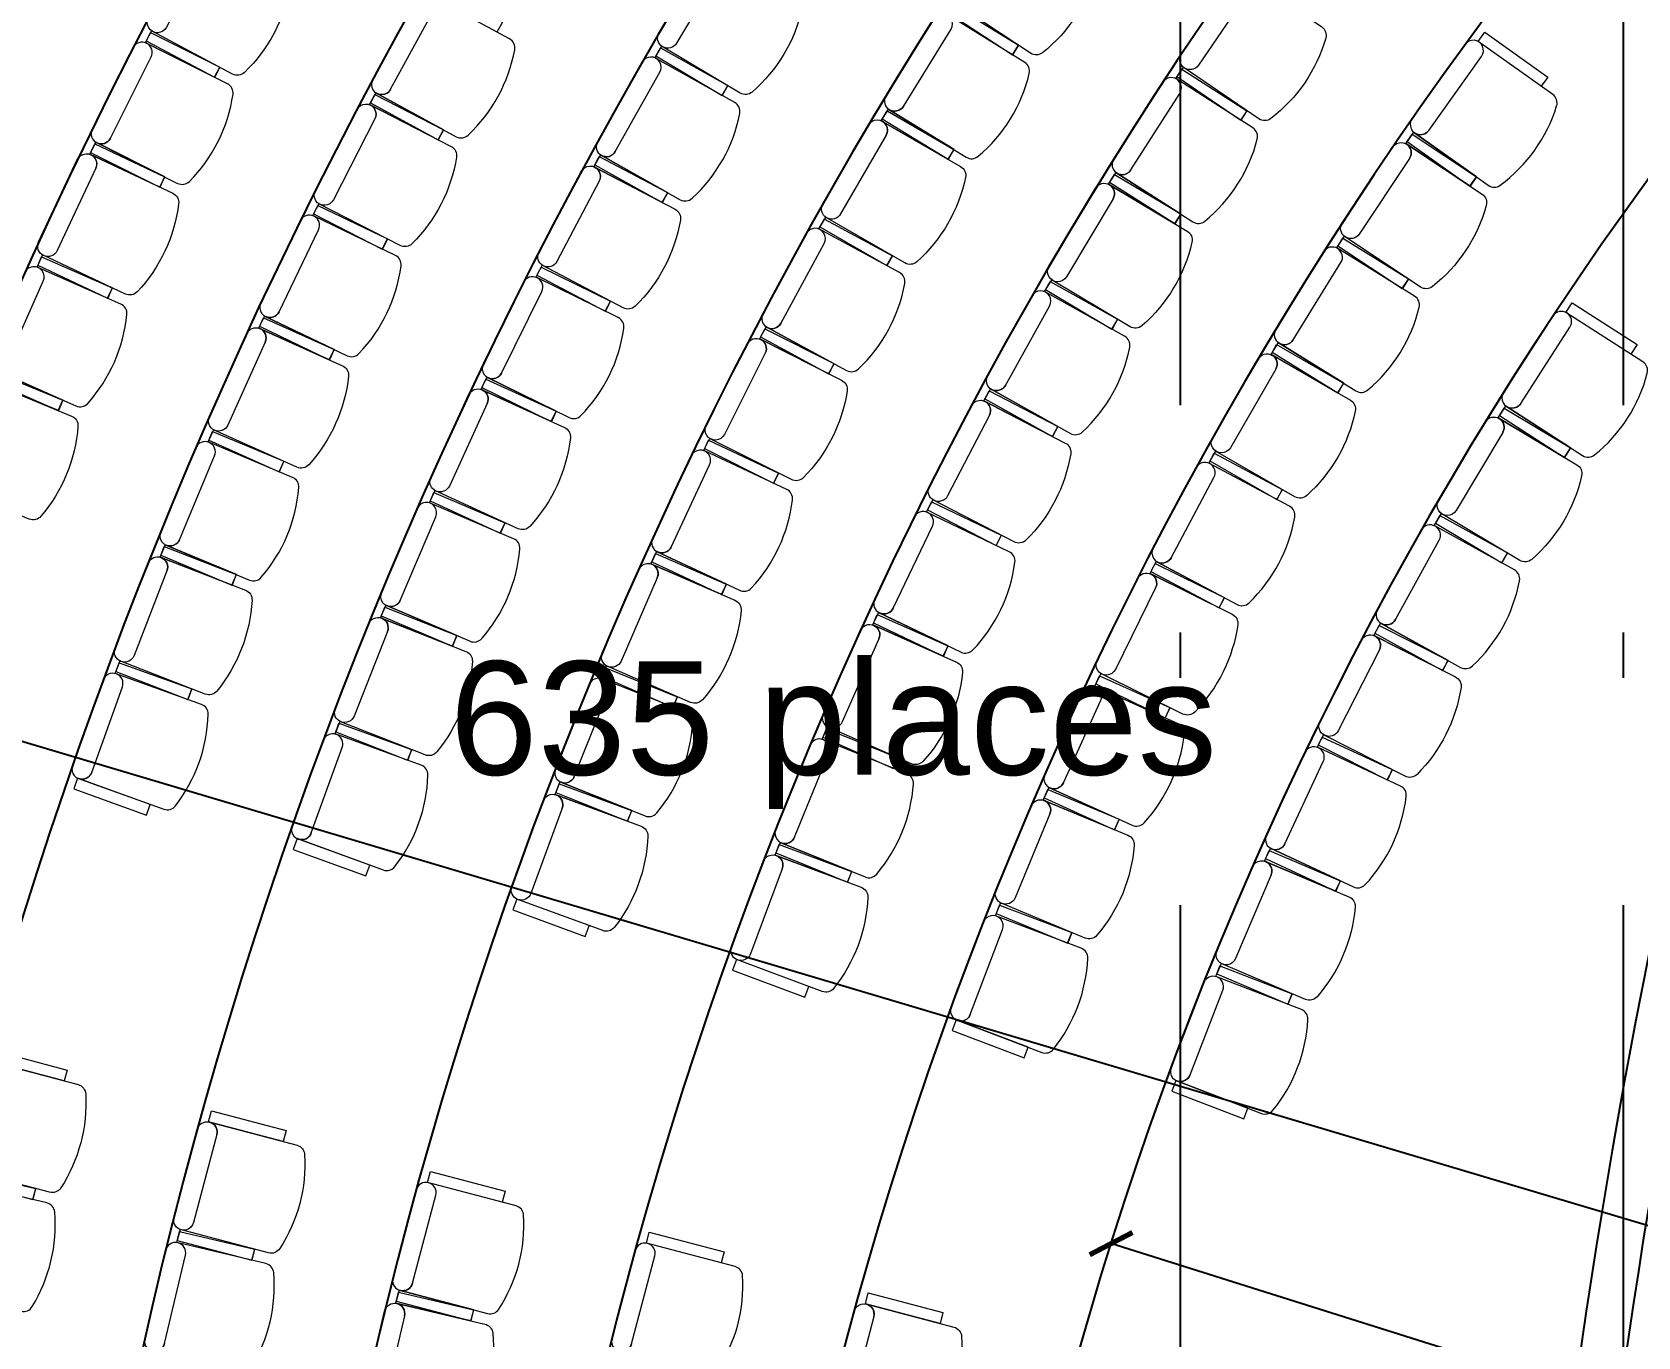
# Model space of a CAD drawing. Header units: millimetres. Extents: x 2558 to 253942, y 1343 to 186042.
# Drawn here: x 170299 to 177366, y 149693 to 155435 of the extents above; entities that cross this region are included whole.
import ezdxf

# ---------------------------------------------------------------- set-up
doc = ezdxf.new("R2010")
doc.units = ezdxf.units.MM
doc.linetypes.add('OSY', pattern=[6200, 4000, -1000, 200, -1000])
for name, color, linetype in [('axes', 40, 'OSY'), ('dim100', 7, 'Continuous'), ('Furniture', 61, 'Continuous'), ('P', 3, 'Continuous'), ('SEATS PARTER 54sm', 9, 'Continuous')]:
    doc.layers.add(name, color=color, linetype=linetype)
doc.styles.add('DIM100', font='arial.ttf')
doc.styles.add('DIM_150', font='arial.ttf')
doc.dimstyles.new('DIM100', dxfattribs={"dimtxt": 300, "dimasz": 150, "dimexe": 0, "dimexo": 100, "dimgap": 100, "dimtad": 1, "dimdec": 0, "dimzin": 0, "dimdsep": 46, "dimtxsty": 'DIM100', "dimblk": 'ARCHTICK', "dimcen": 200, "dimdle": 0.5, "dimclrt": 256, "dimaunit": 1, "dimazin": 0, "dimtfac": 1, "dimtdec": 0, "dimtix": 1, "dimtofl": 0, "dimtmove": 2, "dimatfit": 0, "dimldrblk": 'DOT', "dimfxl": 0, "dimtvp": 1.5, "dimtolj": 1, "dimtzin": 0, "dimarcsym": 0})

# ---------------------------------------------------------------- blocks, each defined once
blk = doc.blocks.new('_ArchTick')
at = {"color": 0, "linetype": 'ByBlock', "const_width": 0.15}
blk.add_lwpolyline([(-0.5, -0.5), (0.5, 0.5)], dxfattribs=at)
blk = doc.blocks.new('*D298')
at = {"layer": 'Defpoints', "color": 0, "transparency": 16777216}
for p in [(175047.7, 150103.8), (190501.4, 145243.4)]:
    blk.add_point(p, dxfattribs=at)
at = {"layer": 'dim100', "color": 0, "lineweight": -2, "transparency": 16777216}
blk.add_line((190501.9, 145243.3), (175047.2, 150103.9), dxfattribs=at)
at = {"layer": 'dim100', "color": 0, "lineweight": -2, "transparency": 16777216, "xscale": 150, "yscale": 150, "zscale": 150, "rotation": 162.5409916073663}
blk.add_blockref('_ArchTick', (175047.7, 150103.8), dxfattribs=at)
at = {"layer": 'dim100', "transparency": 16777216, "insert": (182850.5, 147915.1), "char_height": 300, "attachment_point": 5, "rotation": 342.54099, "style": 'DIM100'}
blk.add_mtext('\\A1;R16200', dxfattribs=at)
blk = doc.blocks.new('_Dot')
at = {"layer": 'P', "color": 0, "lineweight": -2}
blk.add_line((-0.5, 0), (-1, 0), dxfattribs=at)
at = {"layer": 'P', "color": 0, "const_width": 0.5}
blk.add_lwpolyline([(-0.25, 0, 1), (0.25, 0, 1)], format="xyb", close=True, dxfattribs=at)
blk = doc.blocks.new('*D300')
at = {"layer": 'Defpoints', "color": 0, "transparency": 16777216}
for p in [(166686.6, 153376.1), (194001.4, 145243.4)]:
    blk.add_point(p, dxfattribs=at)
at = {"layer": 'dim100', "color": 0, "lineweight": -2, "transparency": 16777216}
blk.add_line((194001.9, 145243.3), (166686.1, 153376.3), dxfattribs=at)
at = {"layer": 'dim100', "color": 0, "lineweight": -2, "transparency": 16777216, "xscale": 150, "yscale": 150, "zscale": 150, "rotation": 163.4195915115752}
blk.add_blockref('_ArchTick', (166686.6, 153376.1), dxfattribs=at)
at = {"layer": 'dim100', "transparency": 16777216, "insert": (180416.2, 149552.4), "char_height": 300, "attachment_point": 5, "rotation": 343.41959, "style": 'DIM100'}
blk.add_mtext('\\A1;R28500', dxfattribs=at)

msp = doc.modelspace()

# ---------------------------------------------------------------- linework, layer by layer
at = {"layer": 'axes'}
for p, q in [((175351.4, 182593.4), (175351.4, 109343.4)), ((177301.4, 182593.4), (177301.4, 101893.4))]:
    msp.add_line(p, q, dxfattribs=at)
at = {"layer": 'P'}
for centre, radius, start, end in [((190501.4, 145243.4), 23200, 148.05851, 211.26315), ((190501.4, 145243.4), 22200, 147.82141, 212.17859), ((190501.4, 145243.4), 21200, 147.07226, 212.92774), ((190501.4, 145243.4), 20200, 145.35645, 213.6992), ((190501.4, 145243.4), 19200, 145.3291, 214.6709), ((190501.4, 145243.4), 18200, 144.11394, 215.88606), ((190501.4, 145243.4), 17200, 142.59671, 217.40329), ((190501.4, 145243.4), 16200, 140.69485, 219.30515), ((207775.4, 145243.4), 30974, 163.01147, 196.98853), ((207775.4, 145243.4), 30774, 163.28687, 196.71313)]:
    msp.add_arc(centre, radius, start, end, dxfattribs=at)
at = {"layer": 'SEATS PARTER 54sm', "linetype": 'Continuous', "lineweight": 0}
for points in [[(174642.9, 155908.4), (174423.2, 155574.1, -1), (174348, 155623.6), (174567.7, 155957.8, -1), (174642.9, 155908.4, 0.414213), (174630.1, 155970.7), (174625.9, 155973.4), (174653.3, 156015.2), (174937.4, 155828.4), (174910, 155786.7), (174625.9, 155973.4), (174962.8, 155752, -0.324534), (174981.5, 155702.5, -0.1591), (174746.4, 155344.9, -0.324534), (174693.6, 155342.5), (174356.7, 155564), (174329.2, 155522.2), (174613.3, 155335.4), (174640.8, 155377.2)], [(171078.6, 155809.7), (170890.6, 155456.6, -1), (170811.2, 155498.9), (170999.1, 155852, -1), (171078.6, 155809.7, 0.414213), (171060, 155870.6), (171055.6, 155872.9), (171079.1, 155917.1), (171379.2, 155757.3), (171355.7, 155713.2), (171055.6, 155872.9), (171411.5, 155683.5, -0.324534), (171434.7, 155636, -0.1591), (171233.6, 155258.2, -0.324534), (171181.2, 155250.9), (170825.3, 155440.4), (170801.8, 155396.3), (171102, 155236.5), (171125.5, 155280.6)], [(173341, 155730.1), (173135.8, 155386.8, -1), (173058.5, 155432.9), (173263.7, 155776.3, -1), (173341, 155730.1, 0.414213), (173325.4, 155791.9), (173321.1, 155794.4), (173346.8, 155837.3), (173638.6, 155662.9), (173613, 155620), (173321.1, 155794.4), (173667.2, 155587.6, -0.324534), (173688, 155539, -0.1591), (173468.5, 155171.7, -0.324534), (173415.9, 155167), (173069.8, 155373.8), (173044.1, 155330.9), (173336, 155156.5), (173361.7, 155199.4)], [(175657.7, 155620.2), (175432.2, 155289.8, -1), (175357.9, 155340.6), (175583.4, 155670.9, -1), (175657.7, 155620.2, 0.414213), (175645.9, 155682.7), (175641.8, 155685.5), (175670, 155726.8), (175950.8, 155535.1), (175922.6, 155493.8), (175641.8, 155685.5), (175974.8, 155458.2, -0.324534), (175992.6, 155408.5, -0.1591), (175751.3, 155055, -0.324534), (175698.5, 155053.5), (175365.5, 155280.9), (175337.3, 155239.6), (175618.1, 155047.9), (175646.3, 155089.2)], [(171877.2, 155183.8), (172068.9, 155534.9, 1), (171989.9, 155578), (171798.2, 155226.9, 1), (171877.2, 155183.8, -0.414213), (171816.1, 155165.8), (171811.7, 155168.2), (171787.8, 155124.3), (172086.2, 154961.4), (172110.2, 155005.3), (171811.7, 155168.2), (172165.6, 154975, 0.324534), (172218, 154981.8, 0.1591), (172423.1, 155357.4, 0.324534), (172400.4, 155405.1), (172046.5, 155598.3), (172070.5, 155642.2), (172368.9, 155479.3), (172345, 155435.4)], [(174133.5, 155108.6), (174343.5, 155449, 1), (174266.9, 155496.3), (174056.9, 155155.9, 1), (174133.5, 155108.6, -0.414213), (174071.5, 155094), (174067.3, 155096.6), (174041, 155054.1), (174330.4, 154875.5), (174356.6, 154918.1), (174067.3, 155096.6), (174410.4, 154884.9, 0.324534), (174463.1, 154888.8, 0.1591), (174687.8, 155253, 0.324534), (174667.7, 155301.9), (174324.6, 155513.6), (174350.9, 155556.1), (174640.2, 155377.6), (174613.9, 155335.1)], [(170643.9, 154968.2), (170823.1, 155325.9, 1), (170742.6, 155366.2), (170563.4, 155008.6, 1), (170643.9, 154968.2, -0.414213), (170583.5, 154948.2), (170579.1, 154950.4), (170556.7, 154905.7), (170860.6, 154753.4), (170883, 154798.1), (170579.1, 154950.4), (170939.5, 154769.8, 0.324534), (170991.7, 154778.4, 0.1591), (171183.4, 155161, 0.324534), (171159, 155207.9), (170798.5, 155388.5), (170820.9, 155433.2), (171124.9, 155280.9), (171102.5, 155236.2)], [(176446.2, 155002.7), (176678.2, 155328.6, 1), (176604.8, 155380.8), (176372.9, 155054.9, 1), (176446.2, 155002.7, -0.414213), (176383.5, 154992.1), (176379.4, 154995), (176350.4, 154954.3), (176627.4, 154757.1), (176656.4, 154797.9), (176379.4, 154995), (176707.8, 154761.2, 0.324534), (176760.7, 154761.7, 0.1591), (177008.8, 155110.3, 0.324534), (176992, 155160.4), (176663.5, 155394.2), (176692.5, 155435), (176969.5, 155237.8), (176940.5, 155197.1)], [(172865.9, 154910), (173061.7, 155258.8, 1), (172983.2, 155302.8), (172787.4, 154954, 1), (172865.9, 154910, -0.414213), (172804.7, 154892.7), (172800.3, 154895.2), (172775.8, 154851.6), (173072.3, 154685.2), (173096.8, 154728.8), (172800.3, 154895.2), (173151.9, 154697.9, 0.324534), (173204.4, 154704, 0.1591), (173413.8, 155077.2, 0.324534), (173391.7, 155125.2), (173040.1, 155322.5), (173064.6, 155366.1), (173361.1, 155199.7), (173336.6, 155156.1)], [(175134.7, 154828.7), (175350.2, 155165.7, 1), (175274.3, 155214.2), (175058.9, 154877.2, 1), (175134.7, 154828.7, -0.414213), (175072.6, 154815), (175068.4, 154817.7), (175041.4, 154775.6), (175327.9, 154592.5), (175354.8, 154634.6), (175068.4, 154817.7), (175408.1, 154600.6, 0.324534), (175460.8, 154603.7, 0.1591), (175691.3, 154964.2, 0.324534), (175672, 155013.4), (175332.3, 155230.6), (175359.2, 155272.7), (175645.7, 155089.6), (175618.7, 155047.4)], [(171808.2, 155053.4), (171625.7, 154697.5, -1), (171545.6, 154738.5), (171728.1, 155094.5, -1), (171808.2, 155053.4, 0.414213), (171788.7, 155114), (171784.2, 155116.2), (171807, 155160.7), (172109.6, 155005.6), (172086.8, 154961.1), (171784.2, 155116.2), (172143, 154932.3, -0.324534), (172166.9, 154885.2, -0.1591), (171971.6, 154504.4, -0.324534), (171919.4, 154496.3), (171560.6, 154680.2), (171537.8, 154635.7), (171840.4, 154480.6), (171863.2, 154525.1)], [(174057.4, 154981.3), (173857.2, 154635, -1), (173779.3, 154680.1), (173979.5, 155026.4, -1), (174057.4, 154981.3, 0.414213), (174041, 155042.8), (174036.6, 155045.3), (174061.7, 155088.6), (174356, 154918.4), (174331, 154875.1), (174036.6, 155045.3), (174385.7, 154843.5, -0.324534), (174407.2, 154795.2, -0.1591), (174193, 154424.8, -0.324534), (174140.4, 154419.3), (173791.4, 154621.1), (173766.4, 154577.8), (174060.7, 154407.6), (174085.7, 154450.9)], [(176361.6, 154879.7), (176140.2, 154546.6, -1), (176065.3, 154596.4), (176286.6, 154929.5, -1), (176361.6, 154879.7, 0.414213), (176349, 154942.1), (176344.9, 154944.9), (176372.5, 154986.5), (176655.7, 154798.3), (176628, 154756.7), (176344.9, 154944.9), (176680.7, 154721.7, -0.324534), (176699.1, 154672.2, -0.1591), (176462.3, 154315.8, -0.324534), (176409.5, 154313.6), (176073.7, 154536.7), (176046, 154495.1), (176329.2, 154306.9), (176356.8, 154348.6)], [(170579.6, 154835.9), (170409.4, 154473.9, -1), (170327.9, 154512.2), (170498.2, 154874.2, -1), (170579.6, 154835.9, 0.414213), (170558.1, 154895.7), (170553.5, 154897.9), (170574.8, 154943.1), (170882.5, 154798.4), (170861.2, 154753.1), (170553.5, 154897.9), (170918.4, 154726.2, -0.324534), (170943.9, 154679.9, -0.1591), (170761.7, 154292.7, -0.324534), (170709.8, 154282.8), (170345, 154454.5), (170323.7, 154409.2), (170631.3, 154264.5), (170652.6, 154309.7)], [(172795.3, 154780), (172609.2, 154426, -1), (172529.5, 154467.9), (172715.7, 154821.9, -1), (172795.3, 154780, 0.414213), (172776.4, 154840.8), (172772, 154843.1), (172795.3, 154887.4), (173096.2, 154729.1), (173072.9, 154684.9), (172772, 154843.1), (173128.9, 154655.5, -0.324534), (173152.3, 154608.1, -0.1591), (172953.1, 154229.3, -0.324534), (172900.8, 154221.8), (172544, 154409.4), (172520.7, 154365.2), (172821.6, 154206.9), (172844.9, 154251.2)], [(175056.5, 154702.1), (174851.4, 154358.7, -1), (174774.1, 154404.9), (174979.2, 154748.3, -1), (175056.5, 154702.1, 0.414213), (175041, 154763.9), (175036.7, 154766.4), (175062.3, 154809.3), (175354.2, 154635), (175328.6, 154592.1), (175036.7, 154766.4), (175382.8, 154559.7, -0.324534), (175403.6, 154511.1, -0.1591), (175184.2, 154143.7, -0.324534), (175131.5, 154139), (174785.4, 154345.8), (174759.7, 154302.8), (175051.6, 154128.5), (175077.3, 154171.4)], [(171386.9, 154204.8), (171560.1, 154565.3, 1), (171478.9, 154604.3), (171305.7, 154243.8, 1), (171386.9, 154204.8, -0.414213), (171326.8, 154183.7), (171322.3, 154185.9), (171300.6, 154140.8), (171607.1, 153993.6), (171628.8, 154038.6), (171322.3, 154185.9), (171685.7, 154011.3, 0.324534), (171737.7, 154020.7, 0.1591), (171923, 154406.5, 0.324534), (171897.9, 154453), (171534.5, 154627.6), (171556.1, 154672.6), (171862.6, 154525.4), (171841, 154480.3)], [(173594.6, 154153.7), (173784.8, 154505.6, 1), (173705.6, 154548.4), (173515.5, 154196.5, 1), (173594.6, 154153.7, -0.414213), (173533.6, 154135.5), (173529.2, 154137.9), (173505.5, 154093.9), (173804.6, 153932.2), (173828.4, 153976.2), (173529.2, 154137.9), (173883.9, 153946.2, 0.324534), (173936.3, 153953.1, 0.1591), (174139.8, 154329.6, 0.324534), (174116.9, 154377.3), (173762.2, 154569), (173786, 154612.9), (174085.1, 154451.3), (174061.3, 154407.3)], [(175849, 154080.8), (176059.6, 154420.9, 1), (175983.1, 154468.3), (175772.5, 154128.2, 1), (175849, 154080.8, -0.414213), (175787.1, 154066.2), (175782.8, 154068.9), (175756.5, 154026.4), (176045.6, 153847.4), (176071.9, 153889.9), (175782.8, 154068.9), (176125.6, 153856.6, 0.324534), (176178.3, 153860.5, 0.1591), (176403.6, 154224.3, 0.324534), (176383.6, 154273.2), (176040.8, 154485.5), (176067.1, 154528), (176356.2, 154349), (176329.8, 154306.5)], [(170187.1, 153973.9), (170348.4, 154340, 1), (170266, 154376.3), (170104.7, 154010.2, 1), (170187.1, 153973.9, -0.414213), (170127.8, 153950.9), (170123.2, 153952.9), (170103.1, 153907.1), (170414.2, 153770.1), (170434.4, 153815.8), (170123.2, 153952.9), (170492.2, 153790.4, 0.324534), (170543.8, 153801.5, 0.1591), (170716.4, 154193.1, 0.324534), (170689.7, 154238.8), (170320.8, 154401.3), (170340.9, 154447.1), (170652.1, 154310), (170631.9, 154264.2)], [(172365.7, 153935.2), (172542.1, 154294.2, 1), (172461.3, 154333.9), (172284.9, 153974.9, 1), (172365.7, 153935.2, -0.414213), (172305.4, 153914.7), (172300.9, 153916.9), (172278.9, 153872), (172584, 153722), (172606.1, 153766.9), (172300.9, 153916.9), (172662.8, 153739, 0.324534), (172714.8, 153748, 0.1591), (172903.6, 154132, 0.324534), (172878.9, 154178.8), (172517.1, 154356.6), (172539.1, 154401.5), (172844.3, 154251.5), (172822.2, 154206.6)], [(174582.4, 153880.4), (174777, 154229.9, 1), (174698.4, 154273.7), (174503.8, 153924.2, 1), (174582.4, 153880.4, -0.414213), (174521.2, 153863), (174516.8, 153865.4), (174492.5, 153821.8), (174789.5, 153656.3), (174813.9, 153700), (174516.8, 153865.4), (174869.1, 153669.3, 0.324534), (174921.5, 153675.6, 0.1591), (175129.8, 154049.4, 0.324534), (175107.5, 154097.4), (174755.3, 154293.5), (174779.6, 154337.2), (175076.6, 154171.8), (175052.3, 154128.1)], [(176850.7, 153800.9), (177067.3, 154137.1, 1), (176991.7, 154185.9), (176775, 153849.6, 1), (176850.7, 153800.9, -0.414213), (176788.5, 153787.4), (176784.3, 153790.1), (176757.2, 153748.1), (177043, 153563.9), (177070.1, 153606), (176784.3, 153790.1), (177123.2, 153571.8, 0.324534), (177176, 153574.7, 0.1591), (177407.7, 153934.4, 0.324534), (177388.6, 153983.7), (177049.7, 154202), (177076.8, 154244.1), (177362.6, 154059.9), (177335.5, 154017.9)], [(171324.7, 154071), (171160.9, 153706.1, -1), (171078.8, 153742.9), (171242.6, 154107.9, -1), (171324.7, 154071, 0.414213), (171302.1, 154130.5), (171297.5, 154132.5), (171318, 154178.2), (171628.2, 154038.9), (171607.7, 153993.3), (171297.5, 154132.5), (171665.3, 153967.4, -0.324534), (171691.7, 153921.6, -0.1591), (171516.4, 153531.2, -0.324534), (171464.7, 153520.4), (171096.8, 153685.5), (171076.4, 153639.9), (171386.6, 153500.7), (171407, 153546.3)], [(173526, 154022.2), (173346, 153665, -1), (173265.6, 153705.5), (173445.6, 154062.7, -1), (173526, 154022.2, 0.414213), (173506.1, 154082.7), (173501.6, 154084.9), (173524.1, 154129.6), (173827.7, 153976.6), (173805.2, 153931.9), (173501.6, 154084.9), (173861.6, 153903.5, -0.324534), (173885.9, 153856.5, -0.1591), (173693.3, 153474.4, -0.324534), (173641.1, 153465.9), (173281.1, 153647.3), (173258.6, 153602.7), (173562.2, 153449.7), (173584.7, 153494.3)], [(175772.5, 153952.6), (175572.9, 153606, -1), (175494.9, 153650.9), (175694.5, 153997.5, -1), (175772.5, 153952.6, 0.414213), (175755.9, 154014.1), (175751.6, 154016.6), (175776.5, 154059.9), (176071.2, 153890.3), (176046.3, 153847), (175751.6, 154016.6), (176101, 153815.4, -0.324534), (176122.6, 153767.2, -0.1591), (175909.1, 153396.3, -0.324534), (175856.6, 153390.8), (175507.1, 153591.9), (175482.2, 153548.6), (175776.9, 153379), (175801.8, 153422.3)], [(170129.5, 153838.5), (169977.3, 153468.6, -1), (169894.1, 153502.8), (170046.2, 153872.8, -1), (170129.5, 153838.5, 0.414213), (170105, 153897.3), (170100.3, 153899.2), (170119.3, 153945.4), (170433.8, 153816.1), (170414.8, 153769.8), (170100.3, 153899.2), (170473.2, 153745.8, -0.324534), (170501, 153700.8, -0.1591), (170338.2, 153305.1, -0.324534), (170286.8, 153292.6), (169913.9, 153446), (169894.9, 153399.7), (170209.4, 153270.4), (170228.4, 153316.7)], [(172302.2, 153801.6), (172135.6, 153437.9, -1), (172053.8, 153475.4), (172220.4, 153839.1, -1), (172302.2, 153801.6, 0.414213), (172280.1, 153861.2), (172275.5, 153863.3), (172296.3, 153908.8), (172605.4, 153767.2), (172584.6, 153721.7), (172275.5, 153863.3), (172642.1, 153695.4, -0.324534), (172668, 153649.4, -0.1591), (172489.8, 153260.3, -0.324534), (172438, 153249.9), (172071.4, 153417.9), (172050.6, 153372.4), (172359.7, 153230.8), (172380.5, 153276.2)], [(174512, 153749.4), (174328.1, 153394.2, -1), (174248.1, 153435.6), (174432.1, 153790.8, -1), (174512, 153749.4, 0.414213), (174492.7, 153810), (174488.3, 153812.3), (174511.3, 153856.7), (174813.2, 153700.4), (174790.2, 153656), (174488.3, 153812.3), (174846.3, 153626.9, -0.324534), (174870, 153579.7, -0.1591), (174673.2, 153199.7, -0.324534), (174621, 153191.8), (174263, 153377.2), (174240, 153332.8), (174541.9, 153176.5), (174564.9, 153220.9)], [(176771.7, 153673.5), (176566.6, 153330.1, -1), (176489.3, 153376.2), (176694.4, 153719.6, -1), (176771.7, 153673.5, 0.414213), (176756.1, 153735.2), (176751.8, 153737.8), (176777.4, 153780.7), (177069.4, 153606.4), (177043.7, 153563.5), (176751.8, 153737.8), (177098, 153531.1, -0.324534), (177118.8, 153482.5, -0.1591), (176899.4, 153115.1, -0.324534), (176846.8, 153110.4), (176500.6, 153317.1), (176475, 153274.1), (176766.9, 153099.8), (176792.5, 153142.8)], [(170947.9, 153201.7), (171102.2, 153570.7, 1), (171019.2, 153605.5), (170864.9, 153236.4, 1), (170947.9, 153201.7, -0.414213), (170889.1, 153177.5), (170884.5, 153179.5), (170865.2, 153133.3), (171178.9, 153002.2), (171198.1, 153048.3), (170884.5, 153179.5), (171256.4, 153024, 0.324534), (171307.9, 153036.1, 0.1591), (171472.9, 153430.9, 0.324534), (171445.4, 153476), (171073.5, 153631.6), (171092.7, 153677.7), (171406.4, 153546.5), (171387.1, 153500.4)], [(173111.4, 153169.4), (173281.1, 153531.6, 1), (173199.6, 153569.8), (173029.9, 153207.6, 1), (173111.4, 153169.4, -0.414213), (173051.6, 153147.8), (173047.1, 153149.9), (173025.9, 153104.6), (173333.8, 152960.4), (173355, 153005.6), (173047.1, 153149.9), (173412.2, 152978.8, 0.324534), (173464.1, 152988.8, 0.1591), (173645.6, 153376.3, 0.324534), (173620.1, 153422.6), (173255, 153593.6), (173276.2, 153638.9), (173584.1, 153494.6), (173562.8, 153449.4)], [(175312.2, 153122.5), (175500.5, 153475.4, 1), (175421.1, 153517.8), (175232.8, 153164.9, 1), (175312.2, 153122.5, -0.414213), (175251.3, 153104), (175246.9, 153106.4), (175223.4, 153062.2), (175523.3, 152902.2), (175546.9, 152946.3), (175246.9, 153106.4), (175602.6, 152916.5, 0.324534), (175655, 152923.8, 0.1591), (175856.4, 153301.3, 0.324534), (175833.3, 153348.8), (175477.6, 153538.7), (175501.1, 153582.8), (175801.1, 153422.7), (175777.6, 153378.6)], [(171919.2, 152934.6), (172075.9, 153302.7, 1), (171993, 153337.9), (171836.4, 152969.9, 1), (171919.2, 152934.6, -0.414213), (171860.2, 152910.8), (171855.6, 152912.8), (171836, 152866.8), (172148.9, 152733.6), (172168.4, 152779.6), (171855.6, 152912.8), (172226.6, 152754.9, 0.324534), (172278.1, 152766.7, 0.1591), (172445.7, 153160.5, 0.324534), (172418.5, 153205.8), (172047.5, 153363.7), (172067.1, 153409.7), (172379.9, 153276.5), (172360.3, 153230.5)], [(174088.5, 152900.5), (174261.6, 153261.1, 1), (174180.5, 153300), (174007.4, 152939.4, 1), (174088.5, 152900.5, -0.414213), (174028.5, 152879.4), (174024, 152881.5), (174002.4, 152836.4), (174308.9, 152689.3), (174330.5, 152734.4), (174024, 152881.5), (174387.5, 152707, 0.324534), (174439.5, 152716.5, 0.1591), (174624.6, 153102.3, 0.324534), (174599.5, 153148.8), (174236, 153323.3), (174257.7, 153368.3), (174564.2, 153221.2), (174542.6, 153176.1)], [(176298.8, 152849.8), (176492, 153200.1, 1), (176413.2, 153243.6), (176220, 152893.3, 1), (176298.8, 152849.8, -0.414213), (176237.6, 152832.2), (176233.3, 152834.6), (176209.1, 152790.8), (176506.8, 152626.6), (176531, 152670.4), (176233.3, 152834.6), (176586.3, 152639.8, 0.324534), (176638.7, 152646.4, 0.1591), (176845.4, 153021.1, 0.324534), (176823, 153068.9), (176470, 153263.6), (176494.1, 153307.4), (176791.8, 153143.2), (176767.7, 153099.4)], [(170892.8, 153064.9), (170748.1, 152692, -1), (170664.2, 152724.5), (170808.9, 153097.4, -1), (170892.8, 153064.9, 0.414213), (170867.1, 153123.1), (170862.5, 153124.9), (170880.6, 153171.5), (171197.5, 153048.6), (171179.5, 153002), (170862.5, 153124.9), (171238.4, 152979.1, -0.324534), (171267, 152934.7, -0.1591), (171112.2, 152535.7, -0.324534), (171061.1, 152522.3), (170685.2, 152668.1), (170667.2, 152621.5), (170984.1, 152498.5), (171002.2, 152545.1)], [(173050.5, 153034.2), (172891.2, 152667.3, -1), (172808.7, 152703.1), (172967.9, 153070.1, -1), (173050.5, 153034.2, 0.414213), (173027.1, 153093.4), (173022.5, 153095.4), (173042.4, 153141.3), (173354.3, 153005.9), (173334.4, 152960.1), (173022.5, 153095.4), (173392.4, 152934.9, -0.324534), (173419.3, 152889.4, -0.1591), (173248.9, 152496.9, -0.324534), (173197.3, 152485.4), (172827.4, 152645.9), (172807.5, 152600.1), (173119.4, 152464.7), (173139.3, 152510.6)], [(175244, 152989.7), (175067.1, 152630.9, -1), (174986.4, 152670.7), (175163.3, 153029.5, -1), (175244, 152989.7, 0.414213), (175223.6, 153050), (175219.1, 153052.2), (175241.2, 153097), (175546.1, 152946.6), (175524, 152901.8), (175219.1, 153052.2), (175580.7, 152873.9, -0.324534), (175605.3, 152827.1, -0.1591), (175416.1, 152443.3, -0.324534), (175364, 152434.4), (175002.4, 152612.7), (174980.3, 152567.8), (175285.2, 152417.5), (175307.3, 152462.3)], [(171863.2, 152797.8), (171716.6, 152425.6, -1), (171632.9, 152458.6), (171779.4, 152830.7, -1), (171863.2, 152797.8, 0.414213), (171837.8, 152856.1), (171833.1, 152858), (171851.4, 152904.5), (172167.8, 152779.9), (172149.5, 152733.4), (171833.1, 152858), (172208.3, 152710.2, -0.324534), (172236.7, 152665.7, -0.1591), (172079.9, 152267.5, -0.324534), (172028.7, 152254.3), (171653.6, 152402), (171635.3, 152355.5), (171951.6, 152230.9), (171969.9, 152277.5)], [(174026.2, 152765.4), (173864.1, 152399.7, -1), (173781.8, 152436.2), (173943.9, 152801.8, -1), (174026.2, 152765.4, 0.414213), (174003.3, 152824.7), (173998.7, 152826.8), (174019, 152872.5), (174329.8, 152734.7), (174309.6, 152689), (173998.7, 152826.8), (174367.3, 152663.4, -0.324534), (174393.8, 152617.7, -0.1591), (174220.4, 152226.5, -0.324534), (174168.7, 152215.4), (173800.2, 152378.8), (173779.9, 152333.1), (174090.7, 152195.3), (174111, 152241)], [(176228.6, 152717.4), (176047.5, 152360.8, -1), (175967.3, 152401.5), (176148.4, 152758.2, -1), (176228.6, 152717.4, 0.414213), (176208.9, 152777.9), (176204.4, 152780.2), (176227.1, 152824.7), (176530.2, 152670.8), (176507.6, 152626.2), (176204.4, 152780.2), (176563.9, 152597.6, -0.324534), (176588, 152550.5, -0.1591), (176394.2, 152169, -0.324534), (176342, 152160.7), (175982.5, 152343.3), (175959.9, 152298.7), (176263, 152144.7), (176285.7, 152189.3)], [(170561.6, 152177.2), (170696.6, 152553.8, 1), (170611.9, 152584.1), (170476.9, 152207.6, 1), (170561.6, 152177.2, -0.414213), (170504.1, 152150), (170499.4, 152151.7), (170482.5, 152104.6), (170802.6, 151989.9), (170819.4, 152037), (170499.4, 152151.7), (170878.9, 152015.7, 0.324534), (170929.7, 152030.5, 0.1591), (171074, 152433.3, 0.324534), (171044.2, 152477), (170664.7, 152613), (170681.6, 152660.1), (171001.6, 152545.3), (170984.8, 152498.3)], [(172685.5, 152159.1), (172834.1, 152530.4, 1), (172750.6, 152563.9), (172602, 152192.5, 1), (172685.5, 152159.1, -0.414213), (172627, 152134), (172622.4, 152135.9), (172603.8, 152089.4), (172919.4, 151963.1), (172938, 152009.5), (172622.4, 152135.9), (172996.7, 151986, 0.324534), (173047.9, 151999, 0.1591), (173206.9, 152396.2, 0.324534), (173178.8, 152440.9), (172804.5, 152590.8), (172823, 152637.2), (173138.7, 152510.8), (173120.1, 152464.4)], [(174838, 152131.7), (175003.3, 152496, 1), (174921.3, 152533.2), (174756, 152168.9, 1), (174838, 152131.7, -0.414213), (174778.4, 152109.4), (174773.8, 152111.4), (174753.2, 152065.9), (175062.8, 151925.4), (175083.5, 151970.9), (174773.8, 152111.4), (175141, 151944.8, 0.324534), (175192.8, 151955.4, 0.1591), (175369.6, 152345.1, 0.324534), (175343.5, 152391), (174976.3, 152557.6), (174997, 152603.2), (175306.6, 152462.7), (175285.9, 152417.1)], [(171527.9, 151911.2), (171664.3, 152287.3, 1), (171579.7, 152317.9), (171443.3, 151941.9, 1), (171527.9, 151911.2, -0.414213), (171470.3, 151884.3), (171465.6, 151886), (171448.5, 151839), (171768.2, 151723), (171785.2, 151770), (171465.6, 151886), (171844.6, 151748.5, 0.324534), (171895.4, 151763.1, 0.1591), (172041.3, 152165.4, 0.324534), (172011.7, 152209.2), (171632.6, 152346.6), (171649.7, 152393.6), (171969.3, 152277.7), (171952.3, 152230.7)], [(173654.9, 151892.4), (173805.9, 152262.8, 1), (173722.5, 152296.7), (173571.6, 151926.3, 1), (173654.9, 151892.4, -0.414213), (173596.3, 151867.7), (173591.6, 151869.6), (173572.8, 151823.3), (173887.6, 151694.9), (173906.5, 151741.3), (173591.6, 151869.6), (173965, 151717.4, 0.324534), (174016.3, 151730, 0.1591), (174177.8, 152126.3, 0.324534), (174149.9, 152171.2), (173776.6, 152323.3), (173795.4, 152369.6), (174110.3, 152241.3), (174091.4, 152195)], [(175813, 151863.4), (175981.9, 152226, 1), (175900.3, 152264), (175731.5, 151901.4, 1), (175813, 151863.4, -0.414213), (175753.2, 151841.6), (175748.7, 151843.7), (175727.6, 151798.4), (176035.8, 151654.8), (176056.9, 151700.2), (175748.7, 151843.7), (176114.2, 151673.5, 0.324534), (176166.1, 151683.6, 0.1591), (176346.7, 152071.5, 0.324534), (176321.1, 152117.7), (175955.6, 152287.9), (175976.7, 152333.2), (176284.9, 152189.7), (176263.8, 152144.4)], [(172632.4, 152020.6), (172494.5, 151645.1, -1), (172410, 151676.2), (172547.9, 152051.6, -1), (172632.4, 152020.6, 0.414213), (172605.7, 152078.4), (172601, 152080.1), (172618.2, 152127), (172937.3, 152009.8), (172920.1, 151962.8), (172601, 152080.1), (172979.4, 151941.1, -0.324534), (173008.9, 151897.2, -0.1591), (172861.3, 151495.5, -0.324534), (172810.5, 151481.1), (172432, 151620.1), (172414.8, 151573.2), (172733.9, 151456), (172751.1, 151502.9)], [(174778.5, 151994.8), (174625, 151625.5, -1), (174541.8, 151660), (174695.4, 152029.4, -1), (174778.5, 151994.8, 0.414213), (174754.2, 152053.7), (174749.6, 152055.6), (174768.8, 152101.7), (175082.7, 151971.3), (175063.5, 151925.1), (174749.6, 152055.6), (175121.9, 151900.8, -0.324534), (175149.5, 151855.8, -0.1591), (174985.2, 151460.6, -0.324534), (174933.8, 151448.4), (174561.5, 151603.1), (174542.3, 151556.9), (174856.3, 151426.4), (174875.5, 151472.6)], [(173600.9, 151753.8), (173461.2, 151378.9, -1), (173376.9, 151410.3), (173516.5, 151785.2, -1), (173600.9, 151753.8, 0.414213), (173574.4, 151811.6), (173569.7, 151813.4), (173587.2, 151860.2), (173905.8, 151741.5), (173888.3, 151694.7), (173569.7, 151813.4), (173947.5, 151672.6, -0.324534), (173976.8, 151628.6, -0.1591), (173827.4, 151227.6, -0.324534), (173776.5, 151213.4), (173398.7, 151354.2), (173381.2, 151307.4), (173699.8, 151188.7), (173717.3, 151235.5)], [(175752.1, 151726.5), (175595.7, 151358.3, -1), (175512.9, 151393.5), (175669.3, 151761.7, -1), (175752.1, 151726.5, 0.414213), (175728.3, 151785.5), (175723.7, 151787.4), (175743.2, 151833.5), (176056.1, 151700.5), (176036.6, 151654.5), (175723.7, 151787.4), (176094.7, 151629.8, -0.324534), (176122, 151584.5, -0.1591), (175954.7, 151190.6, -0.324534), (175903.2, 151178.8), (175532.1, 151336.4), (175512.5, 151290.4), (175825.5, 151157.5), (175845, 151203.5)], [(174428.3, 151112.6), (174569.9, 151486.7, 1), (174485.7, 151518.6), (174344.1, 151144.5, 1), (174428.3, 151112.6, -0.414213), (174370.3, 151086.4), (174365.6, 151088.2), (174347.9, 151041.4), (174665.9, 150921.1), (174683.6, 150967.9), (174365.6, 151088.2), (174742.7, 150945.5, 0.324534), (174793.7, 150959.4, 0.1591), (174945.1, 151359.6, 0.324534), (174916.1, 151403.8), (174539, 151546.5), (174556.7, 151593.2), (174874.7, 151472.9), (174857, 151426.1)], [(175395.7, 150846.1), (175539.5, 151219.4, 1), (175455.5, 151251.7), (175311.7, 150878.5, 1), (175395.7, 150846.1, -0.414213), (175337.5, 150820.3), (175332.9, 150822.1), (175314.9, 150775.4), (175632.2, 150653.2), (175650.2, 150699.9), (175332.9, 150822.1), (175709.1, 150677.2, 0.324534), (175760.2, 150690.8, 0.1591), (175914, 151090.1, 0.324534), (175885.2, 151134.5), (175509, 151279.4), (175526.9, 151326), (175844.2, 151203.8), (175826.3, 151157.2)], [(170148.7, 150850.5), (170046.1, 150463.8, -1), (169959.1, 150486.9), (170061.7, 150873.5, -1), (170148.7, 150850.5, 0.414213), (170116.7, 150905.5), (170111.9, 150906.8), (170124.7, 150955.1), (170453.3, 150867.9), (170440.5, 150819.6), (170111.9, 150906.8), (170501.6, 150803.4, -0.324534), (170535, 150762.4, -0.1591), (170425.2, 150348.8, -0.324534), (170375.9, 150329.8), (169986.2, 150433.2), (169973.4, 150384.8), (170302, 150297.6), (170314.9, 150346)], [(171112.4, 150583.6), (171010, 150196.9, -1), (170923, 150219.9), (171025.4, 150606.6, -1), (171112.4, 150583.6, 0.414213), (171080.4, 150638.6), (171075.5, 150639.9), (171088.3, 150688.2), (171417, 150601.2), (171404.2, 150552.9), (171075.5, 150639.9), (171465.3, 150536.7, -0.324534), (171498.7, 150495.7, -0.1591), (171389.2, 150082.1, -0.324534), (171339.9, 150063), (170950.1, 150166.2), (170937.3, 150117.9), (171266, 150030.8), (171278.8, 150079.2)], [(169917.6, 149931.6), (170010.1, 150320.8, 1), (169922.6, 150341.6), (169830, 149952.4, 1), (169917.6, 149931.6, -0.414213), (169863.4, 149898.3), (169858.5, 149899.4), (169847, 149850.8), (170177.8, 149772.1), (170189.3, 149820.8), (169858.5, 149899.4), (170250.8, 149806.2, 0.324534), (170299.6, 149826.5, 0.1591), (170398.6, 150242.8, 0.324534), (170364.1, 150282.9), (169971.9, 150376.1), (169983.4, 150424.8), (170314.2, 150346.1), (170302.7, 150297.5)], [(171973.9, 149929.9), (172076, 150316.7, 1), (171989, 150339.7), (171886.9, 149952.9, 1), (171973.9, 149929.9, -0.414213), (171918.9, 149897.9), (171914.1, 149899.2), (171901.3, 149850.8), (172230, 149764), (172242.8, 149812.4), (171914.1, 149899.2), (172303.9, 149796.2, 0.324534), (172353.2, 149815.3, 0.1591), (172462.4, 150229.1, 0.324534), (172429, 150270), (172039.2, 150372.9), (172051.9, 150421.3), (172380.7, 150334.5), (172367.9, 150286.1)], [(170882.3, 149664.1), (170974.1, 150053.4, 1), (170886.5, 150074.1), (170794.7, 149684.8, 1), (170882.3, 149664.1, -0.414213), (170828.2, 149630.6), (170823.3, 149631.8), (170811.8, 149583.1), (171142.7, 149505.1), (171154.2, 149553.7), (170823.3, 149631.8), (171215.7, 149539.2, 0.324534), (171264.5, 149559.6, 0.1591), (171362.7, 149976.1, 0.324534), (171328.2, 150016.2), (170935.7, 150108.7), (170947.2, 150157.4), (171278.1, 150079.3), (171266.7, 150030.7)], [(172937.8, 149662.9), (173039.7, 150049.7, 1), (172952.7, 150072.7), (172850.8, 149685.9, 1), (172937.8, 149662.9, -0.414213), (172882.8, 149630.9), (172878, 149632.2), (172865.3, 149583.8), (173194, 149497.2), (173206.8, 149545.6), (172878, 149632.2), (173267.9, 149529.5, 0.324534), (173317.1, 149548.6, 0.1591), (173426.1, 149962.4, 0.324534), (173392.7, 150003.3), (173002.8, 150106), (173015.5, 150154.4), (173344.3, 150067.7), (173331.6, 150019.4)], [(171938.1, 149786), (171847.1, 149396.5, -1), (171759.4, 149417), (171850.4, 149806.5, -1), (171938.1, 149786, 0.414213), (171904.5, 149840.1), (171899.6, 149841.2), (171911, 149889.9), (172242.1, 149812.5), (172230.7, 149763.9), (171899.6, 149841.2), (172292.2, 149749.5, -0.324534), (172326.8, 149709.5, -0.1591), (172229.5, 149292.8, -0.324534), (172180.7, 149272.3), (171788.1, 149364.1), (171776.8, 149315.4), (172107.8, 149238), (172119.2, 149286.7)], [(174003.3, 149782.8), (173901.7, 149395.9, -1), (173814.7, 149418.8), (173916.3, 149805.7, -1), (174003.3, 149782.8, 0.414213), (173971.2, 149837.8), (173966.4, 149839), (173979.1, 149887.4), (174308, 149801), (174295.3, 149752.7), (173966.4, 149839), (174356.4, 149736.6, -0.324534), (174389.9, 149695.7, -0.1591), (174281.2, 149281.8, -0.324534), (174231.9, 149262.7), (173841.9, 149365.1), (173829.2, 149316.7), (174158.1, 149230.4), (174170.8, 149278.7)]]:
    msp.add_lwpolyline(points, format="xyb", dxfattribs=at)

# ---------------------------------------------------------------- texts
at = {"layer": 'Furniture', "linetype": 'Continuous', "lineweight": 0, "insert": (173825, 152667), "char_height": 500, "width": 7339.634, "attachment_point": 2, "style": 'DIM_150'}
msp.add_mtext('635 places', dxfattribs=at)

# ---------------------------------------------------------------- dimensions: what is measured, and where the dimension line sits
at = {"layer": 'dim100'}
for center, mpoint, picture, middle in [((194001.4, 145243.4), (166686.6, 153376.1), '*D300', (180416.2, 149552.4)), ((190501.4, 145243.4), (175047.7, 150103.8), '*D298', (182850.5, 147915.1))]:
    dim = msp.add_radius_dim(center=center, mpoint=mpoint, dimstyle='DIM100', override={"dimfxl": 300}, dxfattribs=at)
    dim.commit()
    dim.dimension.update_dxf_attribs({"geometry": picture, "text_midpoint": middle})

doc.saveas('drawing.dxf')
